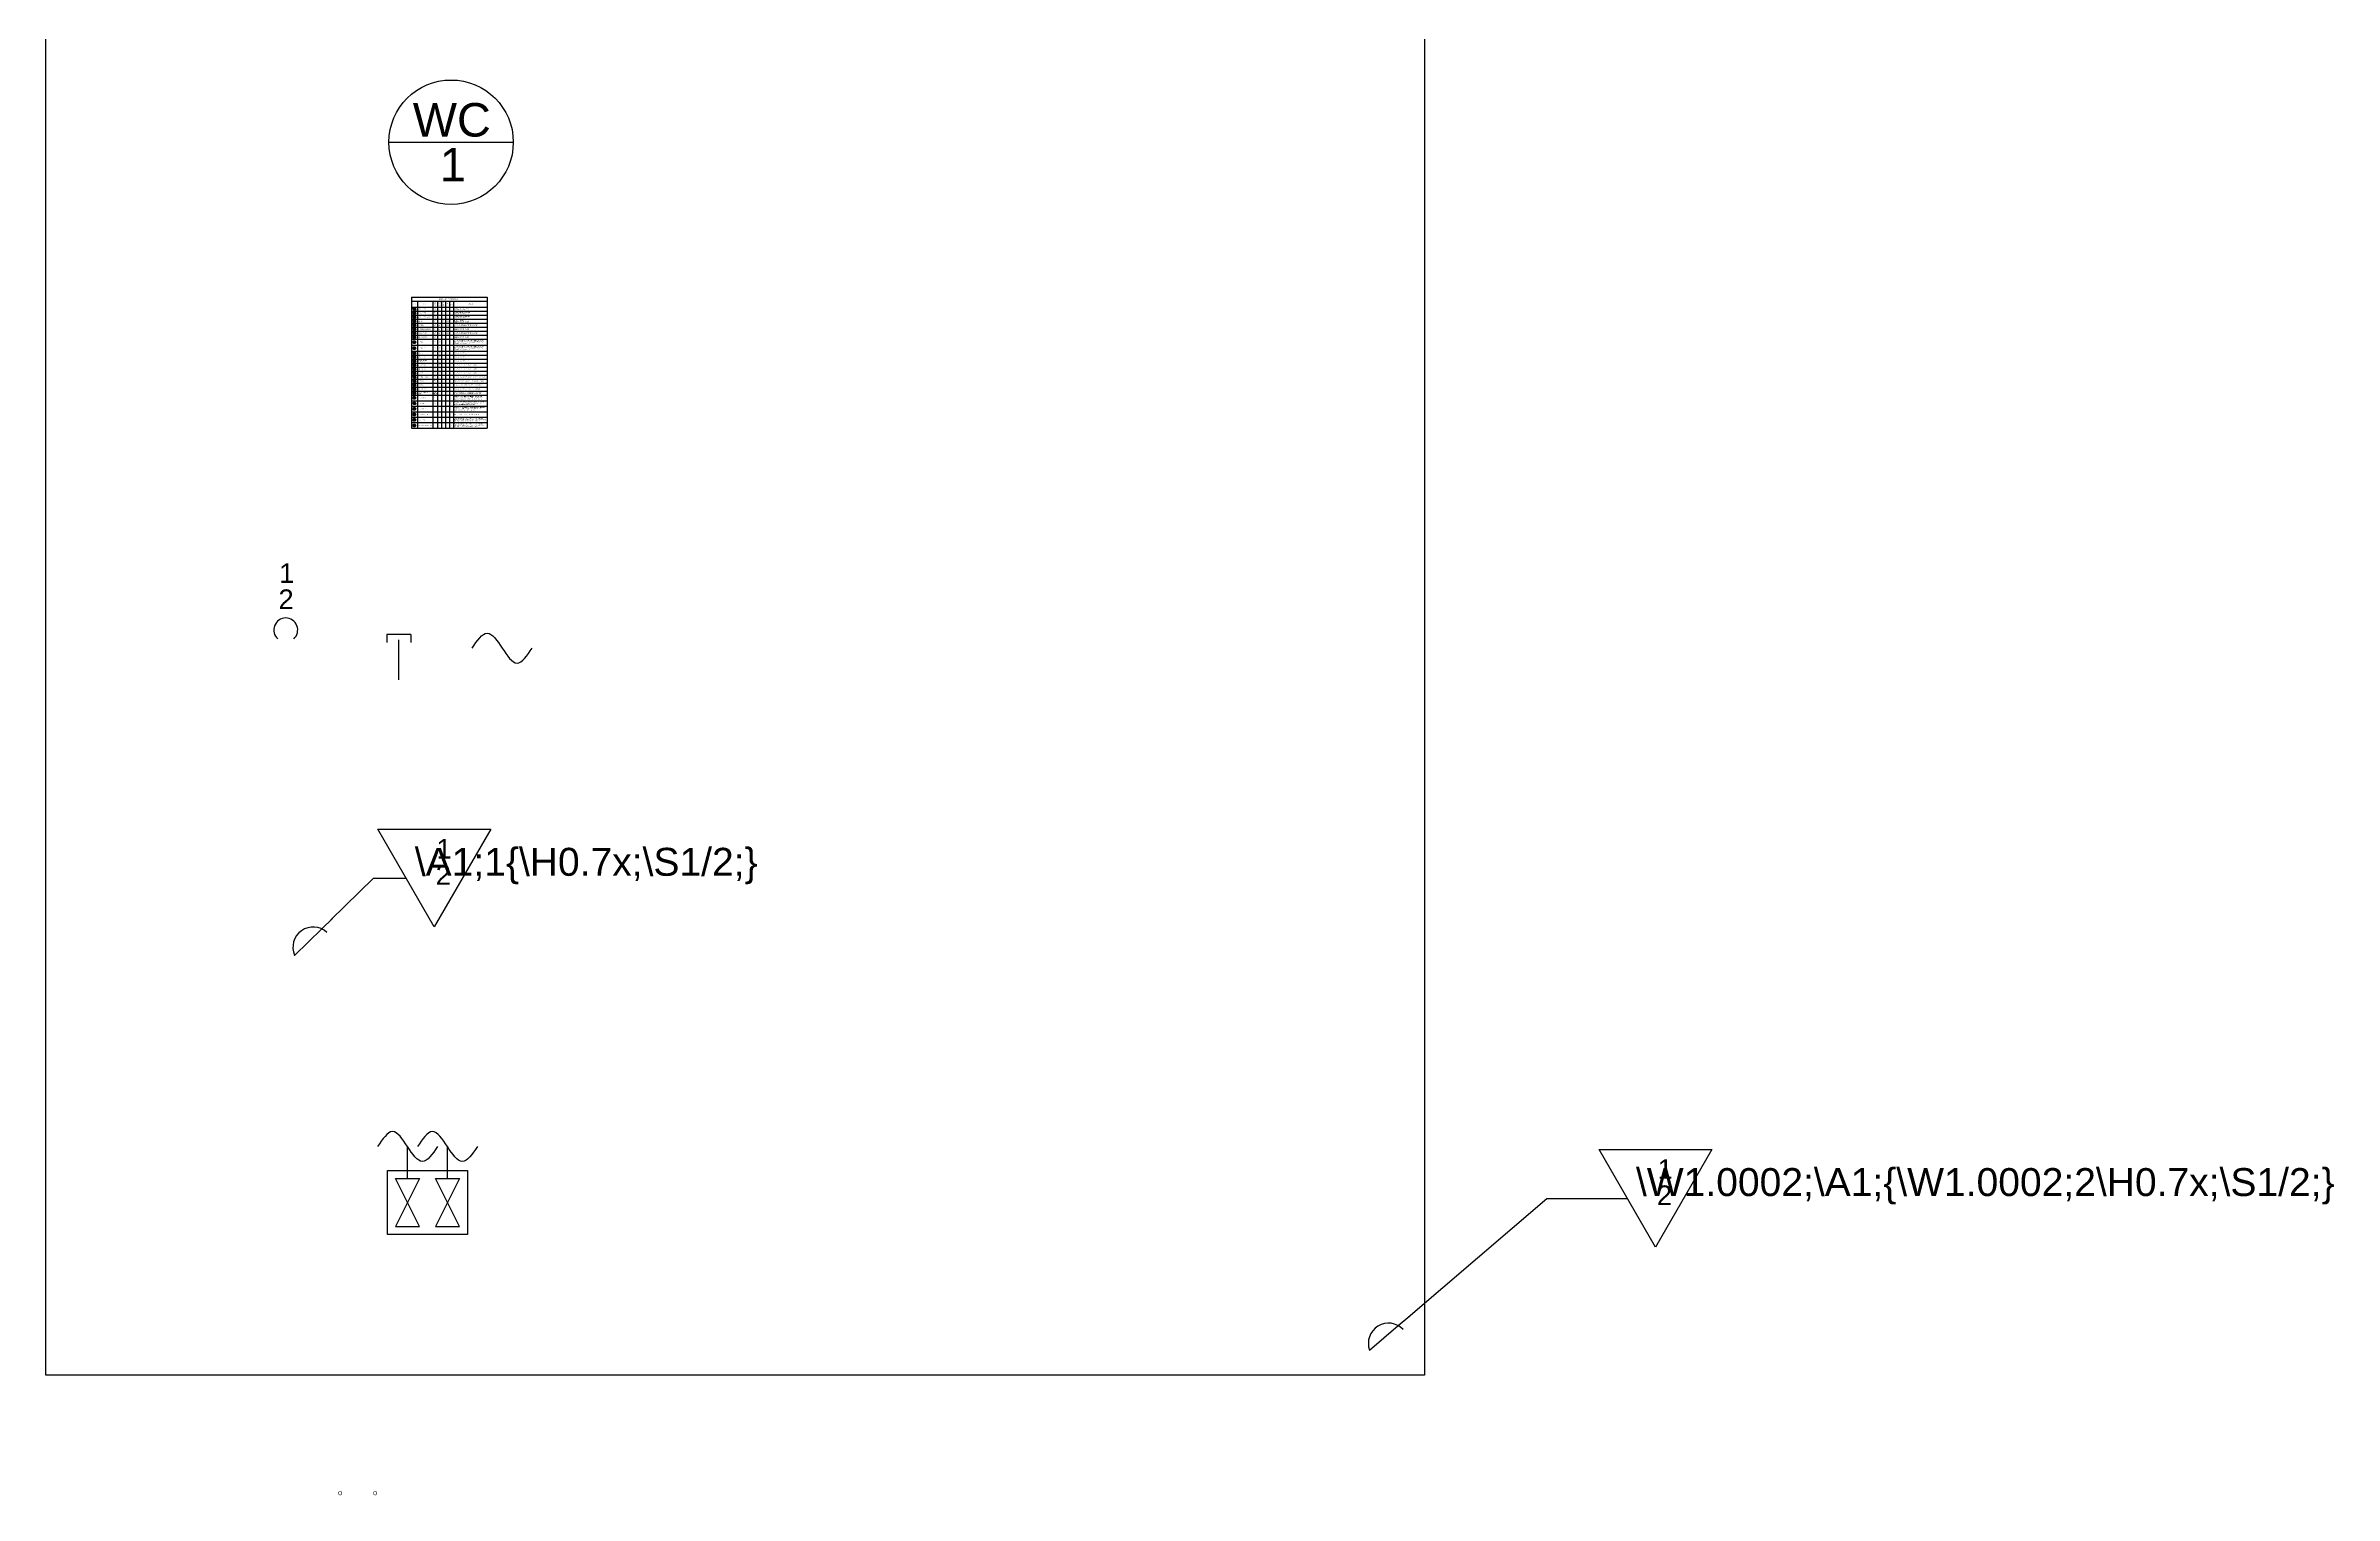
# Model space of a CAD drawing. Header units: inches. Extents: x 184 to 1103, y 1581 to 2770.
# Drawn here: x 449.5 to 736.2, y 1580.9 to 1762.5 of the extents above; entities that cross this region are included whole.
import ezdxf
from ezdxf import colors
from ezdxf.entities.mleader import LeaderData, LeaderLine
from ezdxf.enums import TextEntityAlignment as Align
from ezdxf.math import Vec2, Vec3

# ---------------------------------------------------------------- set-up
doc = ezdxf.new("R2010")
doc.units = ezdxf.units.IN
doc.header["$MEASUREMENT"] = 0
for name, color, linetype in [('PLUM-4TEXT', 2, 'Continuous'), ('PLUM-CW', 3, 'Cold_Water_Flow'), ('PLUM-DIM-WV', 1, 'Continuous'), ('PLUM-DIM-WV-TEXT', 2, 'Continuous'), ('PLUM-HW', 2, 'Hot_Water_Flow'), ('PLUM-KEYNOTE-CW', 2, 'Cold_Water_Flow'), ('PLUM_TEXT', 2, 'Continuous'), ('TABLE', 13, 'Continuous')]:
    doc.layers.add(name, color=color, linetype=linetype)
doc.layers.add('PLUM_TELE_NO_PRINT', color=7, linetype='Continuous', plot=False)
doc.styles.add('A2', font='arial.ttf', dxfattribs={"width": 1.00018})
doc.styles.add('Arial', font='arial.ttf')
doc.styles.get("Standard").update_dxf_attribs({"font": 'arial.ttf'})
doc.linetypes.add('Cold_Water_Flow', pattern='A,0.875,-0.125,0,-0.125,0.875,-0.125,["CW",Standard,S=0.1,R=0,X=-0.12585,Y=-0.05],-0.1,0.875,[1,GEC_FlowArrow.shx,S=0.0625,R=0,X=0,Y=0],0.5', length=3.6)
doc.linetypes.add('Hot_Water_Flow', pattern='A,0.8125,-0.125,0,-0.125,0,-0.125,0.875,-0.125,["HW",Standard,S=0.1,R=0,X=-0.12585,Y=-0.05],-0.1,0.875,[1,GEC_FlowArrow.shx,S=0.0625,R=0,X=0,Y=0],0.5', length=3.6625)

# ---------------------------------------------------------------- blocks, each defined once
blk = doc.blocks.new('Hex-Note')
at = {"layer": 'PLUM_TEXT'}
blk.add_lwpolyline([(-0.09, 0.16), (0.09, 0.16), (0.19, 0), (0.09, -0.16), (-0.09, -0.16), (-0.19, 0), (0.19, 0), (-0.19, 0), (-0.09, 0.16)], dxfattribs=at)
at = {"layer": 'PLUM_TEXT', "style": 'A2'}
for tag, p in [('ID', (0, 0.08)), ('ID_NUM', (0, -0.08))]:
    blk.add_attdef(tag, text='', height=0.0938, dxfattribs=at).set_placement(p, align=Align.MIDDLE_CENTER)
blk = doc.blocks.new('*T6')
at = {"layer": 'TABLE', "color": 0, "linetype": 'ByBlock', "lineweight": -2, "transparency": 16777216}
for p, q in [((0, 0), (9.5, 0)), ((0, 0), (0, -16.42)), ((9.5, 0), (9.5, -16.42)), ((0, -0.5), (9.5, -0.5)), ((0, -1.25), (9.5, -1.25)), ((0, -1.75), (9.5, -1.75)), ((0, -2.26), (9.5, -2.26)), ((0, -2.76), (9.5, -2.76)), ((0.75, -0.5), (0.75, -16.42)), ((2.66, -0.5), (2.66, -16.42)), ((3.25, -0.5), (3.25, -16.42)), ((3.75, -0.5), (3.75, -16.42)), ((4.25, -0.5), (4.25, -16.42)), ((4.75, -0.5), (4.75, -16.42)), ((5.25, -0.5), (5.25, -16.42)), ((0, -3.27), (9.5, -3.27)), ((0, -3.77), (9.5, -3.77)), ((0, -4.27), (9.5, -4.27)), ((0, -4.77), (9.5, -4.77)), ((0, -5.27), (9.5, -5.27)), ((0, -6.02), (9.5, -6.02)), ((0, -6.77), (9.5, -6.77)), ((0, -7.27), (9.5, -7.27)), ((0, -7.77), (9.5, -7.77)), ((0, -8.27), (9.5, -8.27)), ((0, -8.77), (9.5, -8.77)), ((0, -9.27), (9.5, -9.27)), ((0, -9.77), (9.5, -9.77)), ((0, -10.27), (9.5, -10.27)), ((0, -10.77), (9.5, -10.77)), ((0, -11.28), (9.5, -11.28)), ((0, -11.78), (9.5, -11.78)), ((0, -12.29), (9.5, -12.29)), ((0, -12.98), (9.5, -12.98)), ((0, -13.67), (9.5, -13.67)), ((0, -14.36), (9.5, -14.36)), ((0, -15.04), (9.5, -15.04)), ((0, -15.73), (9.5, -15.73)), ((0, -16.42), (9.5, -16.42))]:
    blk.add_line(p, q, dxfattribs=at)
at = {"layer": 'TABLE', "color": 2, "transparency": 16777216}
for p, values in [((0.38, -1.5), {'ID': 'WC', 'ID_NUM': '1'}), ((0.38, -2.01), {'ID': 'WC', 'ID_NUM': '1'}), ((0.38, -2.51), {'ID': 'WC', 'ID_NUM': '2'}), ((0.38, -3.02), {'ID': 'U', 'ID_NUM': '1'}), ((0.38, -3.52), {'ID': 'L', 'ID_NUM': '1'}), ((0.38, -4.02), {'ID': 'WSH', 'ID_NUM': '1'}), ((0.38, -4.52), {'ID': 'L', 'ID_NUM': '2'}), ((0.38, -5.02), {'ID': 'IMB', 'ID_NUM': '1'}), ((0.38, -5.64), {'ID': 'SH', 'ID_NUM': '1'}), ((0.38, -6.39), {'ID': 'SH', 'ID_NUM': '2'}), ((0.38, -7.02), {'ID': 'MS', 'ID_NUM': '1'}), ((0.38, -7.52), {'ID': 'MB', 'ID_NUM': '1'}), ((0.38, -8.02), {'ID': 'WHA', 'ID_NUM': '1'}), ((0.38, -8.52), {'ID': 'KS', 'ID_NUM': '1'}), ((0.38, -9.02), {'ID': 'KS', 'ID_NUM': '1'}), ((0.38, -9.52), {'ID': 'BS', 'ID_NUM': '1'}), ((0.38, -10.02), {'ID': 'DF', 'ID_NUM': '1'}), ((0.38, -10.52), {'ID': 'HB', 'ID_NUM': '1'}), ((0.38, -11.03), {'ID': 'HD', 'ID_NUM': '1'}), ((0.38, -11.53), {'ID': 'FD', 'ID_NUM': '1'}), ((0.38, -12.04), {'ID': 'SHD', 'ID_NUM': '1'}), ((0.38, -12.63), {'ID': 'TP', 'ID_NUM': '1'}), ((0.38, -13.32), {'ID': 'TP', 'ID_NUM': '2'}), ((0.38, -14.01), {'ID': 'TP', 'ID_NUM': '3'}), ((0.38, -14.7), {'ID': 'CP', 'ID_NUM': '1'}), ((0.38, -15.39), {'ID': 'RD', 'ID_NUM': '1'}), ((0.38, -16.08), {'ID': 'ORD', 'ID_NUM': '1'})]:
    blk.add_blockref('Hex-Note', p, dxfattribs=at).add_auto_attribs(values)
at = {"layer": 'TABLE', "color": 2, "transparency": 16777216, "style": 'Arial'}
for s, insert, char_height, width, attachment_point in [('ITEM', (0.38, -0.88), 0.0938, 0.625, 5), ('WATER CLOSET', (0.88, -1.5), 0.0938, 1.6587, 4), ('WATER CLOSET', (0.88, -2.01), 0.0938, 1.6587, 4), ('WATER CLOSET, ADA', (0.88, -2.51), 0.0938, 1.6587, 4), ('FIXTURE', (1.7, -0.88), 0.0938, 1.8775, 5), ('1-1/4"', (2.95, -1.5), 0.0938, 0.56, 5), ('1-1/4"', (2.95, -2.51), 0.0938, 0.56, 5), ('3/4"', (2.95, -2.01), 0.0938, 0.56, 5), ('FIXTURE SCHEDULE', (4.75, -0.25), 0.1875, 9.38, 5), ('-', (3.5, -1.5), 0.0938, 0.4688, 5), ('-', (3.5, -2.01), 0.0938, 0.4688, 5), ('-', (3.5, -2.51), 0.0938, 0.4688, 5), ('3"', (4, -1.5), 0.0938, 0.4688, 5), ('3"', (4, -2.01), 0.0938, 0.4688, 5), ('3"', (4, -2.51), 0.0938, 0.4688, 5), ('2"', (4.5, -1.5), 0.0938, 0.4688, 5), ('2"', (4.5, -2.01), 0.0938, 0.4688, 5), ('2"', (4.5, -2.51), 0.0938, 0.4688, 5), ('-', (5, -1.5), 0.0938, 0.4688, 5), ('-', (5, -2.01), 0.0938, 0.4688, 5), ('-', (5, -2.51), 0.0938, 0.4688, 5), ('1.28 GPF, FLUSHVALVE TYPE\\PSELECTION TBD BY OWNER.', (5.38, -1.5), 0.0938, 4, 4), ('1.28 GPF, GRAVITY TANK TYPE\\PSELECTION TBD BY OWNER.', (5.38, -2.01), 0.0938, 4, 4), ('1.28 GPF, FLUSHVALVE TYPE\\PSELECTION TBD BY OWNER.', (5.38, -2.51), 0.0938, 4, 4), ('DESCRIPTION', (7.38, -0.88), 0.0938, 4.2188, 5), ('CLOTHES WASHER BOX', (0.88, -4.02), 0.0938, 1.6587, 4), ('SHOWER', (0.88, -5.64), 0.0938, 1.6587, 4), ('URINAL', (0.88, -3.02), 0.0938, 1.6587, 4), ('LAVATORY', (0.88, -3.52), 0.0938, 1.6587, 4), ('LAVATORY, ADA', (0.88, -4.52), 0.0938, 1.6587, 4), ('ICE MAKING BOX', (0.88, -5.02), 0.0938, 1.6587, 4), ('1/2"', (2.95, -3.52), 0.0938, 0.56, 5), ('3/4"', (2.95, -4.02), 0.0938, 0.56, 5), ('1/2"', (2.95, -4.52), 0.0938, 0.56, 5), ('1/2"', (2.95, -5.02), 0.0938, 0.56, 5), ('1/2"', (2.95, -5.64), 0.0938, 0.56, 5), ('1"', (2.95, -3.02), 0.0938, 0.56, 5), ('3/4"', (3.5, -4.02), 0.0938, 0.4688, 5), ('1/2"', (3.5, -3.52), 0.0938, 0.4688, 5), ('1/2"', (3.5, -4.52), 0.0938, 0.4688, 5), ('1/2"', (3.5, -5.64), 0.0938, 0.4688, 5), ('-', (3.5, -3.02), 0.0938, 0.4688, 5), ('-', (3.5, -5.02), 0.0938, 0.4688, 5), ('2"', (4, -3.02), 0.0938, 0.4688, 5), ('2"', (4, -3.52), 0.0938, 0.4688, 5), ('2"', (4, -4.02), 0.0938, 0.4688, 5), ('2"', (4, -4.52), 0.0938, 0.4688, 5), ('2"', (4, -5.64), 0.0938, 0.4688, 5), ('-', (4, -5.02), 0.0938, 0.4688, 5), ('1-1/2"', (4.5, -3.02), 0.0938, 0.4688, 5), ('1-1/2"', (4.5, -3.52), 0.0938, 0.4688, 5), ('1-1/2"', (4.5, -4.02), 0.0938, 0.4688, 5), ('1-1/2"', (4.5, -4.52), 0.0938, 0.4688, 5), ('1-1/2"', (4.5, -5.64), 0.0938, 0.4688, 5), ('-', (4.5, -5.02), 0.0938, 0.4688, 5), ('-', (5, -3.02), 0.0938, 0.4688, 5), ('-', (5, -3.52), 0.0938, 0.4688, 5), ('-', (5, -4.02), 0.0938, 0.4688, 5), ('-', (5, -4.52), 0.0938, 0.4688, 5), ('-', (5, -5.02), 0.0938, 0.4688, 5), ('-', (5, -5.64), 0.0938, 0.4688, 5), ('0.125 GPF, FLUSHVALVE TYPE\\PSELECTION TBD BY OWNER.', (5.38, -3.02), 0.0938, 4, 4), ('1.2 GPM FAUCET. SELECTION TBD BY OWNER.', (5.38, -3.52), 0.0938, 4, 4), ('SELECTION TBD BY OWNER.', (5.38, -4.02), 0.0938, 4, 4), ('1.2 GPM FAUCET. SELECTION TBD BY OWNER.', (5.38, -4.52), 0.0938, 4, 4), ('SELECTION TBD BY OWNER.', (5.38, -5.02), 0.0938, 4, 4), ('2.0 GPM SHOWER HEAD. PROVIDE A THERMOSTATIC OR PRESSURE BALANCE TYPE MIXING VALVE FOR THERMAL SHOCK AND SCALD PROTECTION.', (5.38, -5.64), 0.09375, 4, 4), ('SHOWER, ADA', (0.88, -6.39), 0.0938, 1.6587, 4), ('WATER HAMMER ARRESTOR', (0.88, -8.02), 0.0938, 1.6587, 4), ('MOP SINK', (0.88, -7.02), 0.0938, 1.6587, 4), ('MOP BASIN', (0.88, -7.52), 0.0938, 1.6587, 4), ('KITCHEN SINK', (0.88, -8.52), 0.0938, 1.6587, 4), ('1/2"', (2.95, -6.39), 0.0938, 0.56, 5), ('1/2"', (2.95, -7.02), 0.0938, 0.56, 5), ('1/2"', (2.95, -7.52), 0.0938, 0.56, 5), ('1/2"', (2.95, -8.52), 0.0938, 0.56, 5), ('-', (2.95, -8.02), 0.0938, 0.56, 5), ('1/2"', (3.5, -6.39), 0.0938, 0.4688, 5), ('1/2"', (3.5, -7.02), 0.0938, 0.4688, 5), ('1/2"', (3.5, -7.52), 0.0938, 0.4688, 5), ('1/2"', (3.5, -8.52), 0.0938, 0.4688, 5), ('-', (3.5, -8.02), 0.0938, 0.4688, 5), ('2"', (4, -6.39), 0.0938, 0.4688, 5), ('3"', (4, -7.02), 0.0938, 0.4688, 5), ('3"', (4, -7.52), 0.0938, 0.4688, 5), ('2"', (4, -8.52), 0.0938, 0.4688, 5), ('-', (4, -8.02), 0.0938, 0.4688, 5), ('1-1/2"', (4.5, -6.39), 0.0938, 0.4688, 5), ('1-1/2"', (4.5, -8.52), 0.0938, 0.4688, 5), ('2"', (4.5, -7.02), 0.0938, 0.4688, 5), ('2"', (4.5, -7.52), 0.0938, 0.4688, 5), ('-', (4.5, -8.02), 0.0938, 0.4688, 5), ('-', (5, -6.39), 0.0938, 0.4688, 5), ('-', (5, -7.02), 0.0938, 0.4688, 5), ('-', (5, -7.52), 0.0938, 0.4688, 5), ('-', (5, -8.02), 0.0938, 0.4688, 5), ('-', (5, -8.52), 0.0938, 0.4688, 5), ('2.0 GPM SHOWER HEAD. PROVIDE A THERMOSTATIC OR PRESSURE BALANCE TYPE MIXING VALVE FOR THERMAL SHOCK AND SCALD PROTECTION.', (5.38, -6.39), 0.09375, 4, 4), ('SELECTION TBD BY OWNER.', (5.38, -7.02), 0.0938, 4, 4), ('SELECTION TBD BY OWNER.', (5.38, -7.52), 0.0938, 4, 4), ('SELECTION TBD BY OWNER', (5.38, -8.02), 0.0938, 4, 4), ('1.8 GPM FAUCET. SELECTION TBD BY OWNER.', (5.38, -8.52), 0.0938, 4, 4), ('LAUNDRY SINK', (0.88, -9.02), 0.0938, 1.6587, 4), ('BAR SINK', (0.88, -9.52), 0.0938, 1.6587, 4), ('DRINKING FOUNTAIN', (0.88, -10.02), 0.0938, 1.6587, 4), ('HOSE BIBB', (0.88, -10.52), 0.0938, 1.6587, 4), ('HUB DRAIN', (0.88, -11.03), 0.0938, 1.6587, 4), ('1/2"', (2.95, -9.02), 0.0938, 0.56, 5), ('1/2"', (2.95, -9.52), 0.0938, 0.56, 5), ('1/2"', (2.95, -10.02), 0.0938, 0.56, 5), ('3/4"', (2.95, -10.52), 0.0938, 0.56, 5), ('-', (2.95, -11.03), 0.0938, 0.56, 5), ('1/2"', (3.5, -9.02), 0.0938, 0.4688, 5), ('1/2"', (3.5, -9.52), 0.0938, 0.4688, 5), ('-', (3.5, -10.02), 0.0938, 0.4688, 5), ('-', (3.5, -10.52), 0.0938, 0.4688, 5), ('-', (3.5, -11.03), 0.0938, 0.4688, 5), ('2"', (4, -9.02), 0.0938, 0.4688, 5), ('2"', (4, -9.52), 0.0938, 0.4688, 5), ('2"', (4, -10.02), 0.0938, 0.4688, 5), ('2"', (4, -11.03), 0.0938, 0.4688, 5), ('-', (4, -10.52), 0.0938, 0.4688, 5), ('1-1/2"', (4.5, -9.02), 0.0938, 0.4688, 5), ('1-1/2"', (4.5, -9.52), 0.0938, 0.4688, 5), ('1-1/2"', (4.5, -10.02), 0.0938, 0.4688, 5), ('1-1/2"', (4.5, -11.03), 0.0938, 0.4688, 5), ('-', (4.5, -10.52), 0.0938, 0.4688, 5), ('-', (5, -9.02), 0.0938, 0.4688, 5), ('-', (5, -9.52), 0.0938, 0.4688, 5), ('-', (5, -10.02), 0.0938, 0.4688, 5), ('-', (5, -10.52), 0.0938, 0.4688, 5), ('-', (5, -11.03), 0.0938, 0.4688, 5), ('1.8 GPM FAUCET. SELECTION TBD BY OWNER.', (5.38, -9.02), 0.0938, 4, 4), ('1.2 GPM FAUCET. SELECTION TBD BY OWNER.', (5.38, -9.52), 0.0938, 4, 4), ('WALL MOUNTED WITH ATMOSPHERIC VACUUM BREAKER.', (5.38, -10.52), 0.0938, 4, 4), ('STAND PIPE WITH HUB DRAIN. PROVIDE TRAP PRIMER.', (5.38, -11.03), 0.0938, 4, 4), ('HIGH AND LOW, WALL MOUNTED. SELECTION TBD BY OWNER.', (5.38, -10.02), 0.0938, 4, 4), ('TRAP PRIMER', (0.88, -12.63), 0.0938, 1.6587, 4), ('TRAP PRIMER', (0.88, -13.32), 0.0938, 1.6587, 4), ('TRAP PRIMER', (0.88, -14.01), 0.0938, 1.6587, 4), ('FLOOR DRAIN', (0.88, -11.53), 0.0938, 1.6587, 4), ('FIRE SPRINKLER HUB DRAIN', (0.88, -12.04), 0.0938, 1.6587, 4), ('TRAP PRIMER', (2.95, -12.04), 0.0938, 0.56, 5), ('1/2"', (2.95, -12.63), 0.0938, 0.56, 5), ('1/2"', (2.95, -13.32), 0.0938, 0.56, 5), ('1/2"', (2.95, -14.01), 0.0938, 0.56, 5), ('-', (2.95, -11.53), 0.0938, 0.56, 5), ('-', (3.5, -11.53), 0.0938, 0.4688, 5), ('-', (3.5, -12.04), 0.0938, 0.4688, 5), ('-', (3.5, -12.63), 0.0938, 0.4688, 5), ('-', (3.5, -13.32), 0.0938, 0.4688, 5), ('-', (3.5, -14.01), 0.0938, 0.4688, 5), ('4"', (4, -12.04), 0.0938, 0.4688, 5), ('2"', (4, -11.53), 0.0938, 0.4688, 5), ('-', (4, -12.63), 0.0938, 0.4688, 5), ('-', (4, -13.32), 0.0938, 0.4688, 5), ('-', (4, -14.01), 0.0938, 0.4688, 5), ('1-1/2"', (4.5, -11.53), 0.0938, 0.4688, 5), ('2"', (4.5, -12.04), 0.0938, 0.4688, 5), ('-', (4.5, -12.63), 0.0938, 0.4688, 5), ('-', (4.5, -13.32), 0.0938, 0.4688, 5), ('-', (4.5, -14.01), 0.0938, 0.4688, 5), ('-', (5, -11.53), 0.0938, 0.4688, 5), ('-', (5, -12.04), 0.0938, 0.4688, 5), ('-', (5, -12.63), 0.0938, 0.4688, 5), ('-', (5, -13.32), 0.0938, 0.4688, 5), ('-', (5, -14.01), 0.0938, 0.4688, 5), ('SELECTION TBD BY OWNER. PROVIDE TRAP PRIMER.', (5.38, -11.53), 0.0938, 4, 4), ('STANDPIPE FOR FLUSHING FIRE SPRINKLER SYSTEM', (5.38, -12.04), 0.0938, 4, 4), ('P.P.P NO. PRO1-ULP500, COPPER BODY ADJUSTABLE COMPLETE WITH 1/2" TYPE "L" COPPER TO RECEPTOR. (INSTALL PER MANUFACTURER\'S RECOMMENDATIONS)', (5.38, -12.63), 0.09375, 4, 4), ('P.P.P NO. P-1, COPPER BODY ADJUSTABLE COMPLETE WITH 1/2" TYPE "L" COPPER TO RECEPTOR. (INSTALL PER MANUFACTURER\'S RECOMMENDATIONS)', (5.38, -13.32), 0.09375, 4, 4), ('P.P.P NO. P-2, COPPER BODY ADJUSTABLE COMPLETE WITH 1/2" TYPE "L" COPPER TO RECEPTOR. (INSTALL PER MANUFACTURER\'S RECOMMENDATIONS)', (5.38, -14.01), 0.09375, 4, 4), ('CIRCULATION PUMP', (0.88, -14.7), 0.0938, 1.6587, 4), ('ROOF DRAIN ', (0.88, -15.39), 0.0938, 1.6587, 4), (' OVERFLOW ROOF DRAIN', (0.88, -16.08), 0.0938, 1.6587, 4), ('-', (2.95, -14.7), 0.0938, 0.56, 5), ('-', (2.95, -15.39), 0.0938, 0.56, 5), ('-', (2.95, -16.08), 0.0938, 0.56, 5), ('-', (3.5, -14.7), 0.0938, 0.4688, 5), ('-', (3.5, -15.39), 0.0938, 0.4688, 5), ('-', (3.5, -16.08), 0.0938, 0.4688, 5), ('-', (4, -14.7), 0.0938, 0.4688, 5), ('-', (4, -15.39), 0.0938, 0.4688, 5), ('-', (4, -16.08), 0.0938, 0.4688, 5), ('-', (4.5, -14.7), 0.0938, 0.4688, 5), ('-', (4.5, -15.39), 0.0938, 0.4688, 5), ('-', (4.5, -16.08), 0.0938, 0.4688, 5), ('4"', (5, -15.39), 0.0938, 0.4688, 5), ('4"', (5, -16.08), 0.0938, 0.4688, 5), ('-', (5, -14.7), 0.0938, 0.4688, 5), ('3/4" PIPE. MANUFACTURER: METLUND OR EQUAL.', (5.38, -14.7), 0.0938, 4, 4), ('WADE 300-198, CAST IRON, COMPLETE WITH COMBINED FLASHING COLLAR AND GRAVEL STOP, INTERNAL STANDPIPE FOR OVERFLOW, AND C.I. DOMES (OR EQUAL)', (5.38, -15.39), 0.09375, 4, 4), ('WADE 300-198, CAST IRON, COMPLETE WITH COMBINED FLASHING COLLAR AND GRAVEL STOP, INTERNAL STANDPIPE FOR OVERFLOW, AND C.I. DOMES (OR EQUAL)', (5.38, -16.08), 0.09375, 4, 4)]:
    blk.add_mtext(s, dxfattribs=dict(at, insert=insert, char_height=char_height, width=width, attachment_point=attachment_point))
at = {"layer": 'TABLE', "color": 2, "transparency": 16777216, "char_height": 0.0938, "width": 0.7188, "attachment_point": 5, "rotation": 90, "style": 'Arial'}
for s, insert in [('COLD WATER', (2.95, -0.88)), ('HOT WATER', (3.5, -0.88)), ('WASTE', (4, -0.88)), ('VENT', (4.5, -0.88)), ('STORM DRAIN', (5, -0.88))]:
    blk.add_mtext(s, dxfattribs=dict(at, insert=insert))
blk = doc.blocks.new('HCW_SHUTOFF_VALVE_WITH_ACCESSPANEL')
at = {"layer": 'PLUM-CW'}
blk.add_line((2.5, 3), (2.5, 7), dxfattribs=at)
at = {"layer": 'PLUM-CW', "color": 1}
for p, q in [((-5, -4), (-5, 4)), ((-5, 4), (5, 4)), ((5, 4), (5, -4)), ((5, -4), (-5, -4))]:
    blk.add_line(p, q, dxfattribs=at)
at = {"layer": 'PLUM-CW', "lineweight": -2}
blk.add_lwpolyline([(1, -3), (4, -3), (1, 3), (4, 3), (1, -3)], dxfattribs=at)
at = {"layer": 'PLUM-CW', "linetype": 'Continuous'}
blk.add_spline([(6.25, 7), (4.37, 5.13), (2.5, 7), (0.62, 8.88), (-1.25, 7)], degree=3, dxfattribs=at)
at = {"layer": 'PLUM-HW'}
blk.add_line((-2.5, 3), (-2.5, 7), dxfattribs=at)
at = {"layer": 'PLUM-HW', "lineweight": -2}
blk.add_lwpolyline([(-4, -3), (-1, -3), (-4, 3), (-1, 3), (-4, -3)], dxfattribs=at)
at = {"layer": 'PLUM-HW', "linetype": 'Continuous'}
blk.add_spline([(1.25, 7), (-0.63, 5.13), (-2.5, 7), (-4.38, 8.88), (-6.25, 7)], degree=3, dxfattribs=at)
blk = doc.blocks.new('TAG_RISER')
at = {"color": 0, "linetype": 'ByBlock'}
blk.add_line((-7.79, 0), (7.79, 0), dxfattribs=at)
blk.add_circle((0, 0), 7.79, dxfattribs=at)
for tag, p in [('TAG_001', (-4.81, 0.7)), ('TAG_002', (-1.56, -4.92))]:
    blk.add_attdef(tag, p, '', height=4.2)
blk = doc.blocks.new('CAP')
at = {"linetype": 'Continuous'}
for p, q in [((1.5, 5.67), (-1.5, 5.67)), ((-1.5, 5.67), (-1.5, 4.67)), ((0, 0), (0, 5)), ((1.5, 5.67), (1.5, 4.67))]:
    blk.add_line(p, q, dxfattribs=at)
blk = doc.blocks.new('P_CONT')
at = {"linetype": 'Continuous'}
blk.add_spline([(-3.75, 0), (-1.88, 1.87), (0, 0), (1.87, -1.88), (3.75, 0)], degree=3, dxfattribs=at)
blk = doc.blocks.new('*U158')
at = {"linetype": 'Continuous'}
blk.add_arc((0, 0), 1.5, 311.8103, 228.1897, dxfattribs=at)
at = {"style": 'A2', "width": 1.0002}
for tag, p, height in [('SIZE_001', (-3.3, 3.75), 3.5), ('SIZE_002', (-0.95, 5.5), 2.45), ('SIZE_003', (1.04, 3.04), 2.45)]:
    blk.add_attdef(tag, p, '', height=height, dxfattribs=at)
blk = doc.blocks.new('WATER_NOTE')
at = {"layer": 'PLUM-KEYNOTE-CW', "linetype": 'Continuous', "transparency": 16777216}
blk.add_lwpolyline([(-7.07, 4.08), (7.07, 4.08), (0, -8.16), (-7.07, 4.08)], dxfattribs=at)
at = {"color": 0, "transparency": 16777216, "style": 'A2', "width": 1.0002}
for tag, p, height in [('SIZE_002', (0.27, 0.41), 2.45), ('SIZE_001', (-2.44, -1.75), 3.5), ('SIZE_003', (0.18, -2.87), 2.45)]:
    blk.add_attdef(tag, p, '', height=height, dxfattribs=at)
blk = doc.blocks.new('ARROW2')
at = {"layer": 'PLUM-DIM-WV', "color": 0}
for p, q in [((-0.593, 0), (-1.062, 0)), ((0.593, 0), (-0.593, 0))]:
    blk.add_line(p, q, dxfattribs=at)
blk.add_ellipse((0, 0.221), major_axis=(0.447, 0.447), ratio=1, start_param=2.39815, end_param=5.141545, dxfattribs=at)
blk = doc.blocks.new('*U160')
for p in [(0, 0), (4.38, 0)]:
    blk.add_text('O', height=0.5).set_placement(p, align=Align.MIDDLE_CENTER)

msp = doc.modelspace()

# ---------------------------------------------------------------- linework, layer by layer
at = {"color": 254, "true_color": 0xcecce6}
msp.add_lwpolyline([(449.46, 1961.87), (622.22, 1961.87), (622.22, 1595.92), (449.46, 1595.92)], close=True, dxfattribs=at)

# ---------------------------------------------------------------- block references
for name, p in [('*T6', (495.28, 1730.99)), ('HCW_SHUTOFF_VALVE_WITH_ACCESSPANEL', (497.29, 1617.54))]:
    msp.add_blockref(name, p)
at = {"layer": 'PLUM-4TEXT'}
ref = msp.add_blockref('TAG_RISER', (500.25, 1750.4), dxfattribs=at)
ref.add_attrib('TAG_001', 'WC', (495.45, 1751.1), dxfattribs={"layer": '0', "height": 4.2})
ref.add_attrib('TAG_002', '1', (498.84, 1745.49), dxfattribs={"layer": '0', "height": 4.2})
at = {"layer": 'PLUM-CW'}
ref = msp.add_blockref('*U158', (479.53, 1689.28), dxfattribs=at)
ref.add_attrib('SIZE_001', '1', (478.7, 1695.18), dxfattribs={"layer": '0', "height": 2.45, "style": 'A2', "width": 1.0002})
ref.add_attrib('SIZE_002', '2', (478.62, 1691.91), dxfattribs={"layer": '0', "height": 2.45, "style": 'A2', "width": 1.0002})
for name, p in [('P_CONT', (506.65, 1687.01)), ('CAP', (493.71, 1683.04))]:
    msp.add_blockref(name, p, dxfattribs=at)
at = {"layer": 'PLUM_TELE_NO_PRINT'}
msp.add_blockref('*U160', (486.35, 1581.12), dxfattribs=at)

# ---------------------------------------------------------------- leaders
at = {"layer": 'PLUM-DIM-WV-TEXT'}
ml = msp.add_multileader_block('Standard', dxfattribs=at)
ml.set_content('WATER_NOTE', color=256)
ml.set_attribute('SIZE_001', '\\A1;1{\\H0.7x;\\S1/2;}', width=0)
ml.set_attribute('SIZE_002', '1', width=0)
ml.set_attribute('SIZE_003', '2', width=0)
ml.set_leader_properties(color=1)
ml.set_arrow_properties(name='ARROW2')
ml.build(insert=Vec2(0, 0))
ml.multileader.update_dxf_attribs({"dogleg_length": 0.36})
ctx = ml.context
ctx.base_point, ctx.char_height, ctx.landing_gap_size, ctx.plane_origin = Vec3(494.6, 1658.19), 0.18, 0.09, Vec3(507.44, 1659.92)
notes = []
notes.append((ctx, [(0, (1, 1, 0), (490.53, 1658.19), (1, 0), 4.07, [(0, [(482.34, 1650.17)], 0, [])])]))
ctx.block.insert = Vec3(498.14, 1660.23)
ml = msp.add_multileader_block('Standard', dxfattribs=at)
ml.set_content('WATER_NOTE', color=256)
ml.set_attribute('SIZE_001', '\\W1.0002;\\A1;{\\W1.0002;2\\H0.7x;\\S1/2;}', width=0)
ml.set_attribute('SIZE_002', '1', width=0)
ml.set_attribute('SIZE_003', '2', width=0)
ml.set_leader_properties(color=1)
ml.set_arrow_properties(name='ARROW2')
ml.build(insert=Vec2(0, 0))
ml.multileader.update_dxf_attribs({"dogleg_length": 0.36})
ctx = ml.context
ctx.base_point, ctx.char_height, ctx.landing_gap_size, ctx.plane_origin = Vec3(647.62, 1618.06), 0.18, 0.09, Vec3(654.45, 1619.79)
notes.append((ctx, [(0, (1, 1, 0), (637.54, 1618.06), (1, 0), 10.07, [(0, [(617.13, 1600.57)], 0, [])])]))
ctx.block.insert = Vec3(651.15, 1620.1)
for ctx, leaders in notes:
    for number, flags, end, landing, length, lines in leaders:
        leader = LeaderData()
        leader.index, (leader.has_last_leader_line, leader.has_dogleg_vector, leader.attachment_direction) = number, flags
        leader.last_leader_point, leader.dogleg_vector, leader.dogleg_length = Vec3(end), Vec3(landing), length
        for number, points, colour, breaks in lines:
            line = LeaderLine()
            line.index, line.vertices, line.color, line.breaks = number, Vec3.list(points), colors.encode_raw_color(colour), breaks
            leader.lines.append(line)
        ctx.leaders.append(leader)

doc.saveas('drawing.dxf')
